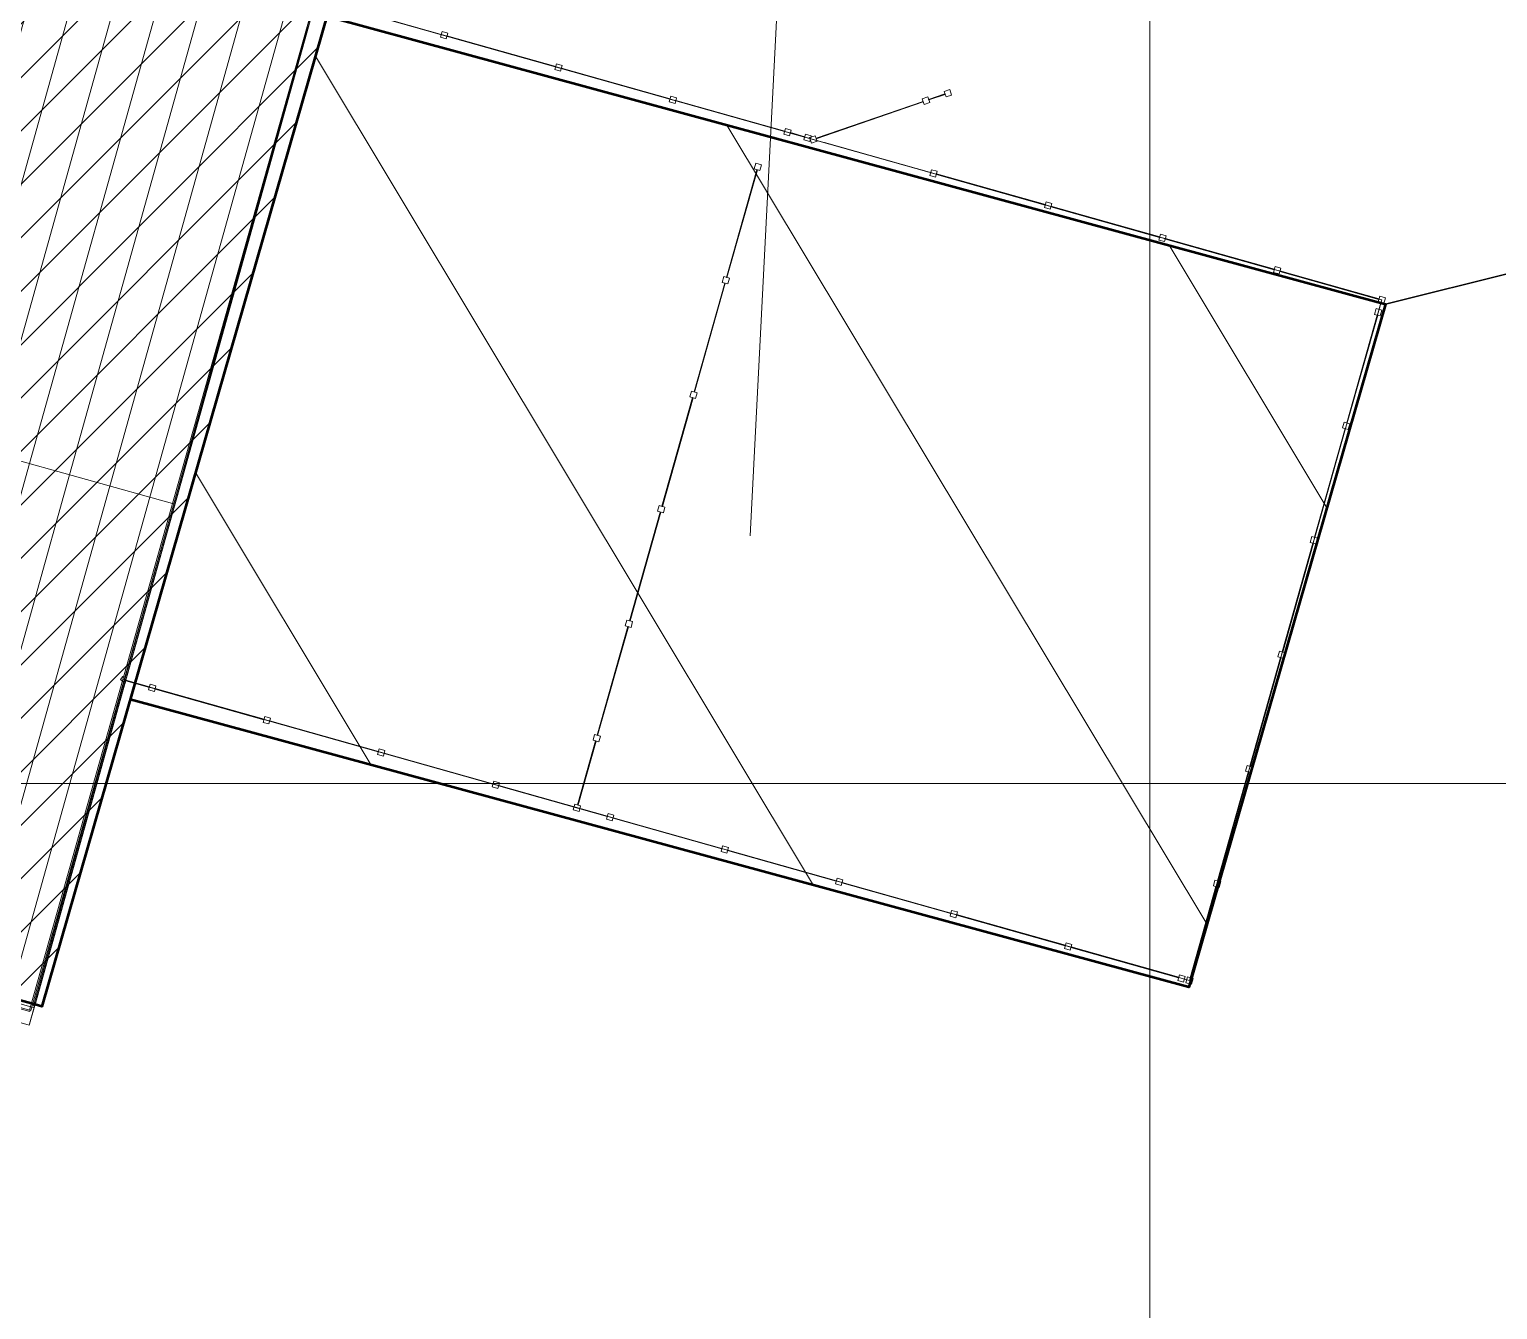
# Model space of a CAD drawing. Header units: metres. Extents: x -207 to 246, y -187 to 169.
# Drawn here: x -9.68 to 2.66, y -135.5 to -124.74 of the extents above; entities that cross this region are included whole.
import ezdxf

# ---------------------------------------------------------------- set-up
doc = ezdxf.new("R2010")
doc.units = ezdxf.units.M
for name, color, linetype, lineweight in [('A-FLOR', 7, 'Continuous', 9), ('A-GLAZ-CWMG', 7, 'Continuous', 9), ('A-ROOF', 7, 'Continuous', 9), ('A-ROOF-PATT', 7, 'Continuous', 9), ('BORDE CAMINO', 7, 'Continuous', 35), ('C-BLDG-PADS', 7, 'Continuous', 9), ('C-TOPO', 7, 'Continuous', 9), ('edificios', 7, 'Continuous', 50), ('EQUIPOS PIS', 7, 'Continuous', 9), ('grilla', 7, 'Continuous', 9), ('I-WALL', 7, 'Continuous', 9)]:
    doc.layers.add(name, color=color, linetype=linetype, lineweight=lineweight)
doc.layers.add('PR10-ARQ-PL-001-Emplazamiento-C-1_dwg', color=7, linetype='Continuous', lineweight=9, true_color=0x767676)
doc.layers.add('TEXTO', color=5, linetype='Continuous', lineweight=9, true_color=0x0000ff)

# ---------------------------------------------------------------- blocks, each defined once
blk = doc.blocks.new('Quad Corner Mullion - 50x50 mm-2125542-PLANTA SUPERFICIES')
at = {"layer": 'A-GLAZ-CWMG'}
for p, q in [((0.025, 0.025), (-0.025, 0.025)), ((-0.025, 0.025), (-0.025, -0.025)), ((0.025, -0.025), (0.025, 0.025)), ((-0.025, -0.025), (0.025, -0.025))]:
    blk.add_line(p, q, dxfattribs=at)
blk = doc.blocks.new('Quad Corner Mullion - 50x50 mm-2128657-PLANTA SUPERFICIES')
at = {"layer": 'A-GLAZ-CWMG'}
for p, q in [((-0.025, -0.025), (-0.025, 0.025)), ((-0.025, 0.025), (0.025, 0.025)), ((0.025, 0.025), (0.025, -0.025)), ((0.025, -0.025), (-0.025, -0.025))]:
    blk.add_line(p, q, dxfattribs=at)
blk = doc.blocks.new('Circular Mullion - 5mm-2125368-PLANTA SUPERFICIES')
at = {"layer": 'A-GLAZ-CWMG'}
for p, q in [((-16.769, -121.718), (-16.77, -121.72)), ((-16.77, -121.72), (-15.856, -121.978)), ((-15.854, -121.974), (-16.769, -121.716)), ((-16.769, -121.716), (-16.769, -121.718)), ((-15.855, -121.976), (-16.769, -121.718)), ((-16.769, -121.718), (-15.855, -121.976)), ((-15.856, -121.978), (-15.855, -121.976)), ((-15.855, -121.976), (-15.854, -121.974))]:
    blk.add_line(p, q, dxfattribs=at)
blk = doc.blocks.new('Circular Mullion - 5mm-2129141-PLANTA SUPERFICIES')
at = {"layer": 'A-GLAZ-CWMG'}
for p, q in [((-3.281, -125.612), (-3.282, -125.614)), ((-3.282, -125.614), (-3.161, -125.648)), ((-3.28, -125.609), (-3.281, -125.612)), ((-3.16, -125.646), (-3.281, -125.612)), ((-3.281, -125.612), (-3.16, -125.646)), ((-3.159, -125.644), (-3.28, -125.609)), ((-3.161, -125.648), (-3.16, -125.646)), ((-3.16, -125.646), (-3.159, -125.644))]:
    blk.add_line(p, q, dxfattribs=at)
blk = doc.blocks.new('Circular Mullion - 5mm-2129087-PLANTA SUPERFICIES')
at = {"layer": 'A-GLAZ-CWMG'}
for p, q in [((0.835, -126.773), (0.834, -126.776)), ((0.834, -126.776), (1.666, -127.011)), ((1.668, -127.006), (0.835, -126.771)), ((0.835, -126.771), (0.835, -126.773)), ((1.667, -127.008), (0.835, -126.773)), ((0.835, -126.773), (1.667, -127.008)), ((1.666, -127.011), (1.667, -127.008)), ((1.667, -127.008), (1.668, -127.006))]:
    blk.add_line(p, q, dxfattribs=at)
blk = doc.blocks.new('Rectangular Mullion - 50 x 50 mm-2125370-PLANTA SUPERFICIES')
at = {"layer": 'A-GLAZ-CWMG'}
for p, q in [((0.025, 0.025), (-0.025, 0.025)), ((-0.025, 0.025), (-0.025, -0.025)), ((0.025, -0.025), (0.025, 0.025)), ((-0.025, -0.025), (0.025, -0.025))]:
    blk.add_line(p, q, dxfattribs=at)
blk = doc.blocks.new('Rectangular Mullion - 50 x 50 mm-2128652-PLANTA SUPERFICIES')
at = {"layer": 'A-GLAZ-CWMG'}
for p, q in [((-0.025, -0.025), (-0.025, 0.025)), ((-0.025, 0.025), (0.025, 0.025)), ((0.025, 0.025), (0.025, -0.025)), ((0.025, -0.025), (-0.025, -0.025))]:
    blk.add_line(p, q, dxfattribs=at)
blk = doc.blocks.new('Quad Corner Mullion - 50x50 mm-2128658-PLANTA SUPERFICIES')
at = {"layer": 'A-GLAZ-CWMG'}
for p, q in [((0.025, 0.025), (-0.025, 0.025)), ((-0.025, 0.025), (-0.025, -0.025)), ((0.025, -0.025), (0.025, 0.025)), ((-0.025, -0.025), (0.025, -0.025))]:
    blk.add_line(p, q, dxfattribs=at)
blk = doc.blocks.new('Quad Corner Mullion - 50x50 mm-2125381-PLANTA SUPERFICIES')
at = {"layer": 'A-GLAZ-CWMG'}
for p, q in [((-0.025, -0.025), (-0.025, 0.025)), ((-0.025, 0.025), (0.025, 0.025)), ((0.025, 0.025), (0.025, -0.025)), ((0.025, -0.025), (-0.025, -0.025))]:
    blk.add_line(p, q, dxfattribs=at)
blk = doc.blocks.new('Circular Mullion - 5mm-2126242-PLANTA SUPERFICIES')
at = {"layer": 'A-GLAZ-CWMG'}
for p, q in [((-17.723, -121.449), (-17.724, -121.451)), ((-17.724, -121.451), (-16.818, -121.707)), ((-17.722, -121.446), (-17.723, -121.449)), ((-16.817, -121.704), (-17.723, -121.449)), ((-17.723, -121.449), (-16.817, -121.704)), ((-16.817, -121.702), (-17.722, -121.446)), ((-16.818, -121.707), (-16.817, -121.704)), ((-16.817, -121.704), (-16.817, -121.702))]:
    blk.add_line(p, q, dxfattribs=at)
blk = doc.blocks.new('Circular Mullion - 5mm-2128708-PLANTA SUPERFICIES')
at = {"layer": 'A-GLAZ-CWMG'}
for p, q in [((0.296, -131.947), (0.08, -132.715)), ((0.082, -132.715), (0.299, -131.948)), ((0.299, -131.948), (0.082, -132.715)), ((0.085, -132.716), (0.301, -131.949)), ((0.299, -131.948), (0.296, -131.947)), ((0.301, -131.949), (0.299, -131.948)), ((0.08, -132.715), (0.082, -132.715)), ((0.082, -132.715), (0.085, -132.716))]:
    blk.add_line(p, q, dxfattribs=at)
blk = doc.blocks.new('Quad Corner Mullion - 50x50 mm-2128361-PLANTA SUPERFICIES')
at = {"layer": 'A-GLAZ-CWMG'}
for p, q in [((0.016, 0.025), (-0.016, 0.025)), ((-0.016, 0.025), (-0.016, -0.025)), ((0.029, -0.004), (0.016, 0.025)), ((-0.016, -0.025), (0.029, -0.004))]:
    blk.add_line(p, q, dxfattribs=at)
blk = doc.blocks.new('Quad Corner Mullion - 50x50 mm-2128713-PLANTA SUPERFICIES')
at = {"layer": 'A-GLAZ-CWMG'}
for p, q in [((-0.016, -0.025), (-0.016, 0.025)), ((-0.016, 0.025), (0.016, 0.025)), ((0.016, 0.025), (0.029, -0.004)), ((0.029, -0.004), (-0.016, -0.025))]:
    blk.add_line(p, q, dxfattribs=at)
blk = doc.blocks.new('Circular Mullion - 5mm-2128360-PLANTA SUPERFICIES')
at = {"layer": 'A-GLAZ-CWMG'}
for p, q in [((-8.867, -130.215), (-8.868, -130.218)), ((-8.868, -130.218), (-8.67, -130.274)), ((-8.669, -130.269), (-8.867, -130.213)), ((-8.867, -130.213), (-8.867, -130.215)), ((-8.867, -130.215), (-8.669, -130.271)), ((-8.669, -130.271), (-8.867, -130.215)), ((-8.67, -130.274), (-8.669, -130.271)), ((-8.669, -130.271), (-8.669, -130.269))]:
    blk.add_line(p, q, dxfattribs=at)
blk = doc.blocks.new('Circular Mullion - 5mm-2128597-PLANTA SUPERFICIES')
at = {"layer": 'A-GLAZ-CWMG'}
for p, q in [((-4.919, -130.724), (-5.07, -131.261)), ((-5.068, -131.262), (-4.916, -130.725)), ((-4.916, -130.725), (-5.068, -131.262)), ((-5.065, -131.262), (-4.914, -130.726)), ((-4.916, -130.725), (-4.919, -130.724)), ((-4.914, -130.726), (-4.916, -130.725)), ((-5.07, -131.261), (-5.068, -131.262)), ((-5.068, -131.262), (-5.065, -131.262))]:
    blk.add_line(p, q, dxfattribs=at)
blk = doc.blocks.new('Circular Mullion - 5mm-2129408-PLANTA SUPERFICIES')
at = {"layer": 'A-GLAZ-CWMG'}
for p, q in [((-1.982, -125.283), (-2.119, -125.331)), ((-1.981, -125.286), (-2.118, -125.333)), ((-2.118, -125.333), (-1.981, -125.286)), ((-1.981, -125.286), (-1.982, -125.283)), ((-1.98, -125.288), (-1.981, -125.286)), ((-2.119, -125.331), (-2.118, -125.333)), ((-2.118, -125.333), (-2.117, -125.335)), ((-2.117, -125.335), (-1.98, -125.288))]:
    blk.add_line(p, q, dxfattribs=at)
blk = doc.blocks.new('YADRAN_LASQUEMAS_ARQ_MO_007_AREA SALA y TRANSF ELECT_rvt-1-PLANTA SUPERFICIES')
at = {"layer": 'A-ROOF-PATT', "true_color": 0x008040}
h = blk.add_hatch(dxfattribs=at)
h.set_pattern_fill('FP_67', color=116, style=0, pattern_type=2)
h.set_pattern_definition([(74.381, (2.391, -13.727), (-0.3370757, 0.0942337), [])])
h.paths.add_polyline_path([(-8.455, -128.734), (-7.334, -124.723), (-25.711, -119.586), (-26.832, -123.596), (-11.312, -127.935)])
h = blk.add_hatch(dxfattribs=at)
h.set_pattern_fill('FP_68', color=116, style=0, pattern_type=2)
h.set_pattern_definition([(74.381, (1.707, -16.171), (-0.3370757, 0.0942337), [])])
h.paths.add_polyline_path([(-9.56, -132.686), (-8.455, -128.734), (-26.832, -123.596), (-27.937, -127.548), (-11.312, -132.196)])
at = {"layer": 'A-FLOR'}
for p, q in [((-7.266, -124.487), (1.691, -127.015)), ((1.691, -127.015), (-7.266, -124.487)), ((1.691, -127.015), (0.075, -132.739)), ((0.075, -132.739), (1.691, -127.015)), ((-9.677, -132.986), (-27.833, -127.911)), ((-27.833, -127.911), (-9.677, -132.986)), ((-8.893, -130.208), (-9.677, -132.986)), ((-9.677, -132.986), (-8.893, -130.208)), ((0.075, -132.739), (-8.893, -130.208)), ((-8.893, -130.208), (0.075, -132.739))]:
    blk.add_line(p, q, dxfattribs=at)
at = {"layer": 'A-ROOF'}
for p, q in [((-26.832, -123.596), (-8.455, -128.734)), ((-26.823, -123.599), (-8.455, -128.734)), ((-7.279, -124.527), (-7.347, -124.771)), ((-7.334, -124.723), (-8.455, -128.734)), ((-8.455, -128.734), (-7.347, -124.771)), ((-28.016, -127.829), (-9.638, -132.967)), ((-28.056, -127.974), (-9.679, -133.112)), ((-8.455, -128.734), (-9.56, -132.686)), ((-9.546, -132.639), (-8.455, -128.734)), ((-9.679, -133.112), (-9.56, -132.686)), ((-9.546, -132.639), (-9.638, -132.967)), ((-9.679, -133.112), (-9.638, -132.967))]:
    blk.add_line(p, q, dxfattribs=at)
at = {"layer": 'I-WALL'}
for p, q in [((-7.253, -124.4), (-9.644, -132.95)), ((-9.634, -132.952), (-7.244, -124.402)), ((-9.677, -132.986), (-7.265, -124.441)), ((-7.265, -124.441), (-9.677, -132.986)), ((-9.667, -132.989), (-7.255, -124.443)), ((-7.255, -124.443), (-9.667, -132.989)), ((-8.464, -128.731), (-7.308, -124.595)), ((-7.298, -124.598), (-8.455, -128.734)), ((-9.562, -132.657), (-8.464, -128.731)), ((-8.455, -128.734), (-9.552, -132.66)), ((-8.455, -128.734), (-8.464, -128.731)), ((-20.338, -130.016), (-9.674, -132.997)), ((-9.674, -132.997), (-20.338, -130.016)), ((-20.335, -130.007), (-9.677, -132.986)), ((-9.677, -132.986), (-20.335, -130.007)), ((-9.562, -132.657), (-9.644, -132.95)), ((-9.634, -132.952), (-9.552, -132.66)), ((-9.672, -132.988), (-9.674, -132.997)), ((-9.672, -132.988), (-9.674, -132.997)), ((-9.667, -132.989), (-9.672, -132.988)), ((-9.672, -132.988), (-9.667, -132.989)), ((-9.644, -132.95), (-9.634, -132.952)), ((-9.634, -132.952), (-9.644, -132.95))]:
    blk.add_line(p, q, dxfattribs=at)
at = {"layer": 'A-GLAZ-CWMG', "lineweight": 9}
for name, p, rotation in [('Quad Corner Mullion - 50x50 mm-2128658-PLANTA SUPERFICIES', (-6.192, -124.79), 164.2385916779616), ('Quad Corner Mullion - 50x50 mm-2125381-PLANTA SUPERFICIES', (-6.192, -124.79), 164.2385916779616), ('Circular Mullion - 5mm-2125368-PLANTA SUPERFICIES', (-58.686, -16.102), 34.76140832203814), ('Circular Mullion - 5mm-2125368-PLANTA SUPERFICIES', (-58.686, -16.102), 34.76140832203814), ('Circular Mullion - 5mm-2125368-PLANTA SUPERFICIES', (-58.686, -16.102), 34.76140832203814), ('Circular Mullion - 5mm-2125368-PLANTA SUPERFICIES', (-58.686, -16.102), 34.76140832203814), ('Circular Mullion - 5mm-2125368-PLANTA SUPERFICIES', (-58.686, -16.102), 34.76140832203814), ('Quad Corner Mullion - 50x50 mm-2128658-PLANTA SUPERFICIES', (-3.087, -125.667), 198.9999999999997), ('Quad Corner Mullion - 50x50 mm-2125381-PLANTA SUPERFICIES', (-3.087, -125.667), 198.9999999999997), ('Quad Corner Mullion - 50x50 mm-2128658-PLANTA SUPERFICIES', (-3.554, -125.897), 74.2385916779613), ('Quad Corner Mullion - 50x50 mm-2125381-PLANTA SUPERFICIES', (-3.554, -125.897), 74.2385916779613), ('Circular Mullion - 5mm-2126242-PLANTA SUPERFICIES', (117.888, -143.645), 269.9999999999996), ('Circular Mullion - 5mm-2126242-PLANTA SUPERFICIES', (117.888, -143.645), 269.9999999999996), ('Circular Mullion - 5mm-2126242-PLANTA SUPERFICIES', (117.888, -143.645), 269.9999999999996), ('Circular Mullion - 5mm-2126242-PLANTA SUPERFICIES', (117.888, -143.645), 269.9999999999996), ('Circular Mullion - 5mm-2126242-PLANTA SUPERFICIES', (117.888, -143.645), 269.9999999999996), ('Quad Corner Mullion - 50x50 mm-2128658-PLANTA SUPERFICIES', (-2.077, -125.952), 164.2385916779616), ('Quad Corner Mullion - 50x50 mm-2125381-PLANTA SUPERFICIES', (-2.077, -125.952), 164.2385916779616), ('Circular Mullion - 5mm-2125368-PLANTA SUPERFICIES', (117.888, -143.645), 269.9999999999994), ('Circular Mullion - 5mm-2125368-PLANTA SUPERFICIES', (117.888, -143.645), 269.9999999999994), ('Circular Mullion - 5mm-2125368-PLANTA SUPERFICIES', (117.888, -143.645), 269.9999999999994), ('Circular Mullion - 5mm-2125368-PLANTA SUPERFICIES', (117.888, -143.645), 269.9999999999994), ('Circular Mullion - 5mm-2125368-PLANTA SUPERFICIES', (117.888, -143.645), 269.9999999999994), ('Quad Corner Mullion - 50x50 mm-2128658-PLANTA SUPERFICIES', (1.661, -127.12), 74.23859167796151), ('Quad Corner Mullion - 50x50 mm-2125381-PLANTA SUPERFICIES', (1.661, -127.12), 74.23859167796151), ('Circular Mullion - 5mm-2126242-PLANTA SUPERFICIES', (123.103, -144.867), 269.9999999999998), ('Circular Mullion - 5mm-2126242-PLANTA SUPERFICIES', (123.103, -144.867), 269.9999999999998), ('Circular Mullion - 5mm-2126242-PLANTA SUPERFICIES', (123.103, -144.867), 269.9999999999998), ('Circular Mullion - 5mm-2126242-PLANTA SUPERFICIES', (123.103, -144.867), 269.9999999999998), ('Circular Mullion - 5mm-2126242-PLANTA SUPERFICIES', (123.103, -144.867), 269.9999999999998), ('Circular Mullion - 5mm-2125368-PLANTA SUPERFICIES', (117.617, -144.607), 269.9999999999994), ('Circular Mullion - 5mm-2125368-PLANTA SUPERFICIES', (117.617, -144.607), 269.9999999999994), ('Circular Mullion - 5mm-2125368-PLANTA SUPERFICIES', (117.617, -144.607), 269.9999999999994), ('Circular Mullion - 5mm-2125368-PLANTA SUPERFICIES', (117.617, -144.607), 269.9999999999994), ('Circular Mullion - 5mm-2125368-PLANTA SUPERFICIES', (117.617, -144.607), 269.9999999999994), ('Circular Mullion - 5mm-2125368-PLANTA SUPERFICIES', (123.103, -144.867), 269.9999999999996), ('Circular Mullion - 5mm-2125368-PLANTA SUPERFICIES', (123.103, -144.867), 269.9999999999996), ('Circular Mullion - 5mm-2125368-PLANTA SUPERFICIES', (123.103, -144.867), 269.9999999999996), ('Circular Mullion - 5mm-2125368-PLANTA SUPERFICIES', (123.103, -144.867), 269.9999999999996), ('Circular Mullion - 5mm-2125368-PLANTA SUPERFICIES', (123.103, -144.867), 269.9999999999996), ('Circular Mullion - 5mm-2125368-PLANTA SUPERFICIES', (117.345, -145.569), 269.9999999999994), ('Circular Mullion - 5mm-2125368-PLANTA SUPERFICIES', (117.345, -145.569), 269.9999999999993), ('Circular Mullion - 5mm-2125368-PLANTA SUPERFICIES', (117.345, -145.569), 269.9999999999994), ('Circular Mullion - 5mm-2125368-PLANTA SUPERFICIES', (117.345, -145.569), 269.9999999999994), ('Circular Mullion - 5mm-2125368-PLANTA SUPERFICIES', (117.345, -145.569), 269.9999999999994), ('Circular Mullion - 5mm-2125368-PLANTA SUPERFICIES', (122.832, -145.83), 269.9999999999996), ('Circular Mullion - 5mm-2125368-PLANTA SUPERFICIES', (122.832, -145.83), 269.9999999999996), ('Circular Mullion - 5mm-2125368-PLANTA SUPERFICIES', (122.832, -145.83), 269.9999999999996), ('Circular Mullion - 5mm-2125368-PLANTA SUPERFICIES', (122.832, -145.83), 269.9999999999996), ('Circular Mullion - 5mm-2125368-PLANTA SUPERFICIES', (122.832, -145.83), 269.9999999999996), ('Circular Mullion - 5mm-2125368-PLANTA SUPERFICIES', (117.073, -146.532), 269.9999999999994), ('Circular Mullion - 5mm-2125368-PLANTA SUPERFICIES', (117.073, -146.532), 269.9999999999994), ('Circular Mullion - 5mm-2125368-PLANTA SUPERFICIES', (117.073, -146.532), 269.9999999999994), ('Circular Mullion - 5mm-2125368-PLANTA SUPERFICIES', (117.073, -146.532), 269.9999999999994), ('Circular Mullion - 5mm-2125368-PLANTA SUPERFICIES', (117.073, -146.532), 269.9999999999994), ('Circular Mullion - 5mm-2125368-PLANTA SUPERFICIES', (122.56, -146.792), 269.9999999999996), ('Circular Mullion - 5mm-2125368-PLANTA SUPERFICIES', (122.56, -146.792), 269.9999999999996), ('Circular Mullion - 5mm-2125368-PLANTA SUPERFICIES', (122.56, -146.792), 269.9999999999996), ('Circular Mullion - 5mm-2125368-PLANTA SUPERFICIES', (122.56, -146.792), 269.9999999999996), ('Circular Mullion - 5mm-2125368-PLANTA SUPERFICIES', (122.56, -146.792), 269.9999999999996), ('Circular Mullion - 5mm-2125368-PLANTA SUPERFICIES', (-24.476, -252.261), 180), ('Circular Mullion - 5mm-2125368-PLANTA SUPERFICIES', (-24.476, -252.261), 180), ('Circular Mullion - 5mm-2125368-PLANTA SUPERFICIES', (-24.476, -252.261), 180), ('Circular Mullion - 5mm-2125368-PLANTA SUPERFICIES', (-24.476, -252.261), 180), ('Circular Mullion - 5mm-2125368-PLANTA SUPERFICIES', (-24.476, -252.261), 180), ('Circular Mullion - 5mm-2125368-PLANTA SUPERFICIES', (-23.514, -252.532), 180), ('Circular Mullion - 5mm-2125368-PLANTA SUPERFICIES', (-23.514, -252.532), 180), ('Circular Mullion - 5mm-2125368-PLANTA SUPERFICIES', (-23.514, -252.532), 180), ('Circular Mullion - 5mm-2125368-PLANTA SUPERFICIES', (-23.514, -252.532), 180), ('Circular Mullion - 5mm-2125368-PLANTA SUPERFICIES', (-23.514, -252.532), 180), ('Circular Mullion - 5mm-2125368-PLANTA SUPERFICIES', (-22.551, -252.804), 180), ('Circular Mullion - 5mm-2125368-PLANTA SUPERFICIES', (-22.551, -252.804), 180), ('Circular Mullion - 5mm-2125368-PLANTA SUPERFICIES', (-22.551, -252.804), 180), ('Circular Mullion - 5mm-2125368-PLANTA SUPERFICIES', (-22.551, -252.804), 180), ('Circular Mullion - 5mm-2125368-PLANTA SUPERFICIES', (-22.551, -252.804), 180), ('Circular Mullion - 5mm-2125368-PLANTA SUPERFICIES', (122.288, -147.755), 269.9999999999996), ('Circular Mullion - 5mm-2125368-PLANTA SUPERFICIES', (122.288, -147.755), 269.9999999999996), ('Circular Mullion - 5mm-2125368-PLANTA SUPERFICIES', (122.288, -147.755), 269.9999999999996), ('Circular Mullion - 5mm-2125368-PLANTA SUPERFICIES', (122.288, -147.755), 269.9999999999996), ('Circular Mullion - 5mm-2125368-PLANTA SUPERFICIES', (122.288, -147.755), 269.9999999999996), ('Circular Mullion - 5mm-2125368-PLANTA SUPERFICIES', (-21.589, -253.076), 180), ('Circular Mullion - 5mm-2125368-PLANTA SUPERFICIES', (-21.589, -253.076), 180), ('Circular Mullion - 5mm-2125368-PLANTA SUPERFICIES', (-21.589, -253.076), 180), ('Circular Mullion - 5mm-2125368-PLANTA SUPERFICIES', (-21.589, -253.076), 180), ('Circular Mullion - 5mm-2125368-PLANTA SUPERFICIES', (-21.589, -253.076), 180), ('Circular Mullion - 5mm-2125368-PLANTA SUPERFICIES', (-20.626, -253.347), 180), ('Circular Mullion - 5mm-2125368-PLANTA SUPERFICIES', (-20.626, -253.347), 180), ('Circular Mullion - 5mm-2125368-PLANTA SUPERFICIES', (-20.626, -253.347), 180), ('Circular Mullion - 5mm-2125368-PLANTA SUPERFICIES', (-20.626, -253.347), 180), ('Circular Mullion - 5mm-2125368-PLANTA SUPERFICIES', (-20.626, -253.347), 180), ('Circular Mullion - 5mm-2125368-PLANTA SUPERFICIES', (-19.664, -253.619), 180), ('Circular Mullion - 5mm-2125368-PLANTA SUPERFICIES', (-19.664, -253.619), 180), ('Circular Mullion - 5mm-2125368-PLANTA SUPERFICIES', (-19.664, -253.619), 180), ('Circular Mullion - 5mm-2125368-PLANTA SUPERFICIES', (-19.664, -253.619), 180), ('Circular Mullion - 5mm-2125368-PLANTA SUPERFICIES', (-19.664, -253.619), 180), ('Circular Mullion - 5mm-2125368-PLANTA SUPERFICIES', (-18.702, -253.891), 180), ('Circular Mullion - 5mm-2125368-PLANTA SUPERFICIES', (-18.702, -253.891), 180), ('Circular Mullion - 5mm-2125368-PLANTA SUPERFICIES', (-18.702, -253.891), 180), ('Circular Mullion - 5mm-2125368-PLANTA SUPERFICIES', (-18.702, -253.891), 180), ('Circular Mullion - 5mm-2125368-PLANTA SUPERFICIES', (-18.702, -253.891), 180), ('Circular Mullion - 5mm-2125368-PLANTA SUPERFICIES', (-17.739, -254.162), 180), ('Circular Mullion - 5mm-2125368-PLANTA SUPERFICIES', (-17.739, -254.162), 180), ('Circular Mullion - 5mm-2125368-PLANTA SUPERFICIES', (-17.739, -254.162), 180), ('Circular Mullion - 5mm-2125368-PLANTA SUPERFICIES', (-17.739, -254.162), 180), ('Circular Mullion - 5mm-2125368-PLANTA SUPERFICIES', (-17.739, -254.162), 180), ('Circular Mullion - 5mm-2126242-PLANTA SUPERFICIES', (-17.739, -254.162), 180), ('Circular Mullion - 5mm-2126242-PLANTA SUPERFICIES', (-17.739, -254.162), 180), ('Circular Mullion - 5mm-2126242-PLANTA SUPERFICIES', (-17.739, -254.162), 180), ('Circular Mullion - 5mm-2126242-PLANTA SUPERFICIES', (-17.739, -254.162), 180), ('Circular Mullion - 5mm-2126242-PLANTA SUPERFICIES', (-17.739, -254.162), 180), ('Quad Corner Mullion - 50x50 mm-2128658-PLANTA SUPERFICIES', (0.008, -132.72), 344.2385916779619), ('Quad Corner Mullion - 50x50 mm-2125381-PLANTA SUPERFICIES', (0.008, -132.72), 344.2385916779619)]:
    blk.add_blockref(name, p, dxfattribs=dict(at, rotation=rotation))
for name, p in [('Circular Mullion - 5mm-2125368-PLANTA SUPERFICIES', (10.601, -3.079)), ('Circular Mullion - 5mm-2125368-PLANTA SUPERFICIES', (10.601, -3.079)), ('Circular Mullion - 5mm-2125368-PLANTA SUPERFICIES', (10.601, -3.079)), ('Circular Mullion - 5mm-2125368-PLANTA SUPERFICIES', (10.601, -3.079)), ('Circular Mullion - 5mm-2125368-PLANTA SUPERFICIES', (10.601, -3.079)), ('Circular Mullion - 5mm-2125368-PLANTA SUPERFICIES', (11.563, -3.351)), ('Circular Mullion - 5mm-2125368-PLANTA SUPERFICIES', (11.563, -3.351)), ('Circular Mullion - 5mm-2125368-PLANTA SUPERFICIES', (11.563, -3.351)), ('Circular Mullion - 5mm-2125368-PLANTA SUPERFICIES', (11.563, -3.351)), ('Circular Mullion - 5mm-2125368-PLANTA SUPERFICIES', (11.563, -3.351)), ('Circular Mullion - 5mm-2129408-PLANTA SUPERFICIES', (0, 0)), ('Circular Mullion - 5mm-2129408-PLANTA SUPERFICIES', (0, 0)), ('Circular Mullion - 5mm-2129408-PLANTA SUPERFICIES', (0, 0)), ('Circular Mullion - 5mm-2129408-PLANTA SUPERFICIES', (0, 0)), ('Circular Mullion - 5mm-2129408-PLANTA SUPERFICIES', (0, 0)), ('Circular Mullion - 5mm-2125368-PLANTA SUPERFICIES', (12.526, -3.622)), ('Circular Mullion - 5mm-2125368-PLANTA SUPERFICIES', (12.526, -3.622)), ('Circular Mullion - 5mm-2125368-PLANTA SUPERFICIES', (12.526, -3.622)), ('Circular Mullion - 5mm-2125368-PLANTA SUPERFICIES', (12.526, -3.622)), ('Circular Mullion - 5mm-2125368-PLANTA SUPERFICIES', (12.526, -3.622)), ('Circular Mullion - 5mm-2129141-PLANTA SUPERFICIES', (0, 0)), ('Circular Mullion - 5mm-2129141-PLANTA SUPERFICIES', (0, 0)), ('Circular Mullion - 5mm-2129141-PLANTA SUPERFICIES', (0, 0)), ('Circular Mullion - 5mm-2129141-PLANTA SUPERFICIES', (0, 0)), ('Circular Mullion - 5mm-2129141-PLANTA SUPERFICIES', (0, 0)), ('Circular Mullion - 5mm-2125368-PLANTA SUPERFICIES', (14.717, -4.241)), ('Circular Mullion - 5mm-2125368-PLANTA SUPERFICIES', (14.717, -4.241)), ('Circular Mullion - 5mm-2125368-PLANTA SUPERFICIES', (14.717, -4.241)), ('Circular Mullion - 5mm-2125368-PLANTA SUPERFICIES', (14.717, -4.241)), ('Circular Mullion - 5mm-2125368-PLANTA SUPERFICIES', (14.717, -4.241)), ('Circular Mullion - 5mm-2125368-PLANTA SUPERFICIES', (15.679, -4.512)), ('Circular Mullion - 5mm-2125368-PLANTA SUPERFICIES', (15.679, -4.512)), ('Circular Mullion - 5mm-2125368-PLANTA SUPERFICIES', (15.679, -4.512)), ('Circular Mullion - 5mm-2125368-PLANTA SUPERFICIES', (15.679, -4.512)), ('Circular Mullion - 5mm-2125368-PLANTA SUPERFICIES', (15.679, -4.512)), ('Circular Mullion - 5mm-2125368-PLANTA SUPERFICIES', (16.642, -4.784)), ('Circular Mullion - 5mm-2125368-PLANTA SUPERFICIES', (16.642, -4.784)), ('Circular Mullion - 5mm-2125368-PLANTA SUPERFICIES', (16.642, -4.784)), ('Circular Mullion - 5mm-2125368-PLANTA SUPERFICIES', (16.642, -4.784)), ('Circular Mullion - 5mm-2125368-PLANTA SUPERFICIES', (16.642, -4.784)), ('Circular Mullion - 5mm-2129087-PLANTA SUPERFICIES', (0, 0)), ('Circular Mullion - 5mm-2129087-PLANTA SUPERFICIES', (0, 0)), ('Circular Mullion - 5mm-2129087-PLANTA SUPERFICIES', (0, 0)), ('Circular Mullion - 5mm-2129087-PLANTA SUPERFICIES', (0, 0)), ('Circular Mullion - 5mm-2129087-PLANTA SUPERFICIES', (0, 0)), ('Circular Mullion - 5mm-2128360-PLANTA SUPERFICIES', (0, 0)), ('Circular Mullion - 5mm-2128360-PLANTA SUPERFICIES', (0, 0)), ('Circular Mullion - 5mm-2128360-PLANTA SUPERFICIES', (0, 0)), ('Circular Mullion - 5mm-2128360-PLANTA SUPERFICIES', (0, 0)), ('Circular Mullion - 5mm-2128360-PLANTA SUPERFICIES', (0, 0)), ('Circular Mullion - 5mm-2128597-PLANTA SUPERFICIES', (0, 0)), ('Circular Mullion - 5mm-2128597-PLANTA SUPERFICIES', (0, 0)), ('Circular Mullion - 5mm-2128597-PLANTA SUPERFICIES', (0, 0)), ('Circular Mullion - 5mm-2128597-PLANTA SUPERFICIES', (0, 0)), ('Circular Mullion - 5mm-2128597-PLANTA SUPERFICIES', (0, 0)), ('Circular Mullion - 5mm-2128708-PLANTA SUPERFICIES', (0, 0)), ('Circular Mullion - 5mm-2128708-PLANTA SUPERFICIES', (0, 0)), ('Circular Mullion - 5mm-2128708-PLANTA SUPERFICIES', (0, 0)), ('Circular Mullion - 5mm-2128708-PLANTA SUPERFICIES', (0, 0)), ('Circular Mullion - 5mm-2128708-PLANTA SUPERFICIES', (0, 0))]:
    blk.add_blockref(name, p, dxfattribs=at)
at = {"layer": 'A-GLAZ-CWMG', "lineweight": 9, "extrusion": (0, 0, -1)}
for name, p, rotation in [('Rectangular Mullion - 50 x 50 mm-2125370-PLANTA SUPERFICIES', (5.23, -125.062), 195.7614083220384), ('Rectangular Mullion - 50 x 50 mm-2128652-PLANTA SUPERFICIES', (5.23, -125.062), 195.7614083220384), ('Quad Corner Mullion - 50x50 mm-2125542-PLANTA SUPERFICIES', (1.957, -125.278), 161.0000000000003), ('Quad Corner Mullion - 50x50 mm-2128657-PLANTA SUPERFICIES', (1.957, -125.278), 161.0000000000003), ('Rectangular Mullion - 50 x 50 mm-2125370-PLANTA SUPERFICIES', (4.268, -125.333), 195.7614083220384), ('Rectangular Mullion - 50 x 50 mm-2128652-PLANTA SUPERFICIES', (4.268, -125.333), 195.7614083220384), ('Rectangular Mullion - 50 x 50 mm-2125370-PLANTA SUPERFICIES', (2.141, -125.341), 161.0000000000003), ('Rectangular Mullion - 50 x 50 mm-2128652-PLANTA SUPERFICIES', (2.141, -125.341), 161.0000000000003), ('Rectangular Mullion - 50 x 50 mm-2125370-PLANTA SUPERFICIES', (3.305, -125.605), 195.7614083220384), ('Rectangular Mullion - 50 x 50 mm-2128652-PLANTA SUPERFICIES', (3.305, -125.605), 195.7614083220384), ('Quad Corner Mullion - 50x50 mm-2125542-PLANTA SUPERFICIES', (3.136, -125.653), 195.7614083220384), ('Quad Corner Mullion - 50x50 mm-2128657-PLANTA SUPERFICIES', (3.136, -125.653), 195.7614083220384), ('Rectangular Mullion - 50 x 50 mm-2125370-PLANTA SUPERFICIES', (1.114, -126.223), 195.7614083220384), ('Rectangular Mullion - 50 x 50 mm-2128652-PLANTA SUPERFICIES', (1.114, -126.223), 195.7614083220384), ('Rectangular Mullion - 50 x 50 mm-2125370-PLANTA SUPERFICIES', (0.152, -126.495), 195.7614083220384), ('Rectangular Mullion - 50 x 50 mm-2128652-PLANTA SUPERFICIES', (0.152, -126.495), 195.7614083220384), ('Rectangular Mullion - 50 x 50 mm-2125370-PLANTA SUPERFICIES', (-0.811, -126.767), 195.7614083220384), ('Rectangular Mullion - 50 x 50 mm-2128652-PLANTA SUPERFICIES', (-0.811, -126.767), 195.7614083220384), ('Rectangular Mullion - 50 x 50 mm-2125370-PLANTA SUPERFICIES', (3.823, -126.851), 285.7614083220387), ('Rectangular Mullion - 50 x 50 mm-2128652-PLANTA SUPERFICIES', (3.823, -126.851), 285.7614083220387), ('Quad Corner Mullion - 50x50 mm-2125542-PLANTA SUPERFICIES', (-1.691, -127.015), 195.7614083220384), ('Quad Corner Mullion - 50x50 mm-2128657-PLANTA SUPERFICIES', (-1.691, -127.015), 195.7614083220384), ('Rectangular Mullion - 50 x 50 mm-2125370-PLANTA SUPERFICIES', (4.095, -127.814), 285.7614083220387), ('Rectangular Mullion - 50 x 50 mm-2128652-PLANTA SUPERFICIES', (4.095, -127.814), 285.7614083220387), ('Rectangular Mullion - 50 x 50 mm-2125370-PLANTA SUPERFICIES', (-1.392, -128.074), 285.7614083220385), ('Rectangular Mullion - 50 x 50 mm-2128652-PLANTA SUPERFICIES', (-1.392, -128.074), 285.7614083220385), ('Rectangular Mullion - 50 x 50 mm-2125370-PLANTA SUPERFICIES', (4.366, -128.776), 285.7614083220387), ('Rectangular Mullion - 50 x 50 mm-2128652-PLANTA SUPERFICIES', (4.366, -128.776), 285.7614083220387), ('Rectangular Mullion - 50 x 50 mm-2125370-PLANTA SUPERFICIES', (-1.12, -129.037), 285.7614083220385), ('Rectangular Mullion - 50 x 50 mm-2128652-PLANTA SUPERFICIES', (-1.12, -129.037), 285.7614083220385), ('Rectangular Mullion - 50 x 50 mm-2125370-PLANTA SUPERFICIES', (4.638, -129.738), 285.7614083220387), ('Rectangular Mullion - 50 x 50 mm-2128652-PLANTA SUPERFICIES', (4.638, -129.738), 285.7614083220387), ('Rectangular Mullion - 50 x 50 mm-2125370-PLANTA SUPERFICIES', (-0.849, -129.999), 285.7614083220385), ('Rectangular Mullion - 50 x 50 mm-2128652-PLANTA SUPERFICIES', (-0.849, -129.999), 285.7614083220385), ('Quad Corner Mullion - 50x50 mm-2128361-PLANTA SUPERFICIES', (8.883, -130.211), 15.7614083220381), ('Quad Corner Mullion - 50x50 mm-2128713-PLANTA SUPERFICIES', (8.883, -130.211), 15.7614083220381), ('Rectangular Mullion - 50 x 50 mm-2125370-PLANTA SUPERFICIES', (8.645, -130.278), 15.7614083220381), ('Rectangular Mullion - 50 x 50 mm-2128652-PLANTA SUPERFICIES', (8.645, -130.278), 15.7614083220381), ('Rectangular Mullion - 50 x 50 mm-2125370-PLANTA SUPERFICIES', (7.683, -130.55), 15.7614083220381), ('Rectangular Mullion - 50 x 50 mm-2128652-PLANTA SUPERFICIES', (7.683, -130.55), 15.7614083220381), ('Rectangular Mullion - 50 x 50 mm-2125370-PLANTA SUPERFICIES', (4.909, -130.701), 285.7614083220387), ('Rectangular Mullion - 50 x 50 mm-2128652-PLANTA SUPERFICIES', (4.909, -130.701), 285.7614083220387), ('Rectangular Mullion - 50 x 50 mm-2125370-PLANTA SUPERFICIES', (6.72, -130.821), 15.7614083220381), ('Rectangular Mullion - 50 x 50 mm-2128652-PLANTA SUPERFICIES', (6.72, -130.821), 15.7614083220381), ('Rectangular Mullion - 50 x 50 mm-2125370-PLANTA SUPERFICIES', (-0.577, -130.961), 285.7614083220385), ('Rectangular Mullion - 50 x 50 mm-2128652-PLANTA SUPERFICIES', (-0.577, -130.961), 285.7614083220385), ('Rectangular Mullion - 50 x 50 mm-2125370-PLANTA SUPERFICIES', (5.758, -131.093), 15.7614083220381), ('Rectangular Mullion - 50 x 50 mm-2128652-PLANTA SUPERFICIES', (5.758, -131.093), 15.7614083220381), ('Quad Corner Mullion - 50x50 mm-2125542-PLANTA SUPERFICIES', (5.075, -131.286), 285.7614083220387), ('Quad Corner Mullion - 50x50 mm-2128657-PLANTA SUPERFICIES', (5.075, -131.286), 285.7614083220387), ('Rectangular Mullion - 50 x 50 mm-2125370-PLANTA SUPERFICIES', (4.796, -131.365), 15.7614083220381), ('Rectangular Mullion - 50 x 50 mm-2128652-PLANTA SUPERFICIES', (4.796, -131.365), 15.7614083220381), ('Rectangular Mullion - 50 x 50 mm-2125370-PLANTA SUPERFICIES', (3.833, -131.636), 15.7614083220381), ('Rectangular Mullion - 50 x 50 mm-2128652-PLANTA SUPERFICIES', (3.833, -131.636), 15.7614083220381), ('Rectangular Mullion - 50 x 50 mm-2125370-PLANTA SUPERFICIES', (2.871, -131.908), 15.7614083220381), ('Rectangular Mullion - 50 x 50 mm-2128652-PLANTA SUPERFICIES', (2.871, -131.908), 15.7614083220381), ('Rectangular Mullion - 50 x 50 mm-2125370-PLANTA SUPERFICIES', (-0.306, -131.924), 285.7614083220385), ('Rectangular Mullion - 50 x 50 mm-2128652-PLANTA SUPERFICIES', (-0.306, -131.924), 285.7614083220385), ('Rectangular Mullion - 50 x 50 mm-2125370-PLANTA SUPERFICIES', (1.908, -132.179), 15.7614083220381), ('Rectangular Mullion - 50 x 50 mm-2128652-PLANTA SUPERFICIES', (1.908, -132.179), 15.7614083220381), ('Rectangular Mullion - 50 x 50 mm-2125370-PLANTA SUPERFICIES', (0.946, -132.451), 15.7614083220381), ('Rectangular Mullion - 50 x 50 mm-2128652-PLANTA SUPERFICIES', (0.946, -132.451), 15.7614083220381), ('Quad Corner Mullion - 50x50 mm-2125542-PLANTA SUPERFICIES', (-0.075, -132.739), 285.7614083220385), ('Quad Corner Mullion - 50x50 mm-2128657-PLANTA SUPERFICIES', (-0.075, -132.739), 285.7614083220385)]:
    blk.add_blockref(name, p, dxfattribs=dict(at, rotation=rotation))
blk = doc.blocks.new('PR10-ARQ-PL-001-Emplazamiento-C-1_dwg-674643-PLANTA SUPERFICIES')
at = {"lineweight": 9, "true_color": 0x0000ff}
h = blk.add_hatch(dxfattribs=at)
h.set_pattern_fill('FP_4', color=5, style=0, pattern_type=2)
h.set_pattern_definition([(45, (0, 0), (-0.2245064, 0.2245064), [])])
h.paths.add_polyline_path([(-9.575, -132.955), (-7.056, -124.209), (-25.699, -119.14), (-28.218, -127.886), (-9.582, -132.953)])
at = {"layer": 'EQUIPOS PIS'}
h = blk.add_hatch(dxfattribs=at)
h.set_pattern_fill('FP_3', color=256, style=0, pattern_type=2)
h.set_pattern_definition([(121, (-655750.258, -5498481.082), (-2.286065191, -1.3736065458), [])])
h.paths.add_polyline_path([(0.068, -132.795), (1.723, -127.051), (-7.178, -124.631), (-8.832, -130.375), (-0.258, -132.707)])
at = {"lineweight": 9}
blk.add_line((-28.045, -127.933), (-9.631, -132.94), dxfattribs=at)
at = {"lineweight": 9, "flags": 128}
blk.add_lwpolyline([(-9.631, -132.94), (-9.575, -132.955), (-7.056, -124.209), (-25.699, -119.14), (-28.218, -127.886)], dxfattribs=at)
at = {"layer": 'BORDE CAMINO', "flags": 128}
blk.add_lwpolyline([(18.83, -126.407), (14.277, -125.718), (9.432, -125.129), (1.723, -127.051)], dxfattribs=at)
at = {"layer": 'C-BLDG-PADS'}
for p, q in [((-9.679, -133.112), (-28.056, -127.974)), ((-8.869, -130.215), (-9.677, -133.106))]:
    blk.add_line(p, q, dxfattribs=at)
at = {"layer": 'C-BLDG-PADS', "flags": 128}
blk.add_lwpolyline([(-7.267, -124.487), (1.691, -127.015), (0.075, -132.739), (-8.869, -130.215)], dxfattribs=at)
at = {"layer": 'C-TOPO'}
for p, q in [((-8.869, -130.215), (-9.677, -133.106)), ((-8.869, -130.215), (-9.677, -133.106)), ((-9.677, -133.106), (-8.869, -130.215)), ((-9.677, -133.106), (-8.869, -130.215))]:
    blk.add_line(p, q, dxfattribs=at)
at = {"layer": 'C-TOPO', "flags": 128}
for points in [[(-10.799, -123.191), (-9.497, -123.545), (-7.51, -124.085), (-7.056, -124.209), (-7.146, -124.521), (-5.669, -124.938), (-5.25, -125.056), (-3.009, -125.689), (-2.993, -125.693), (-2.093, -125.947), (-2.076, -125.952), (0.404, -126.652), (0.422, -126.657), (1.691, -127.015), (1.684, -127.04), (1.717, -127.049), (1.723, -127.051), (9.432, -125.129)], [(9.432, -125.129), (1.723, -127.051), (1.717, -127.049), (1.684, -127.04), (1.253, -128.566), (0.075, -132.739), (-1.164, -132.39), (-1.547, -132.281), (-2.509, -132.01), (-7.462, -130.612), (-8.515, -130.315), (-8.869, -130.215)], [(-8.869, -130.215), (0.075, -132.739), (1.691, -127.015), (-7.267, -124.487)], [(-7.146, -124.521), (-5.669, -124.938), (-5.25, -125.056), (-3.009, -125.689), (-2.993, -125.693), (-2.093, -125.947), (-2.076, -125.952), (0.404, -126.652), (0.422, -126.657), (1.691, -127.015), (1.684, -127.04), (1.253, -128.566), (0.075, -132.739), (-1.164, -132.39), (-1.547, -132.281), (-2.509, -132.01), (-7.462, -130.612), (-8.515, -130.315), (-8.869, -130.215)], [(-8.869, -130.215), (-8.515, -130.315), (-7.462, -130.612), (-2.509, -132.01), (-1.547, -132.281), (-1.164, -132.39), (0.075, -132.739), (1.253, -128.566), (1.684, -127.04), (1.691, -127.015), (0.422, -126.657), (0.404, -126.652), (-2.076, -125.952), (-2.093, -125.947), (-2.993, -125.693), (-3.009, -125.689), (-5.25, -125.056), (-5.669, -124.938), (-7.146, -124.521)]]:
    blk.add_lwpolyline(points, dxfattribs=at)
at = {"layer": 'edificios'}
blk.add_line((-9.631, -132.94), (-28.045, -127.933), dxfattribs=at)
at = {"layer": 'edificios', "flags": 128}
for points in [[(-28.218, -127.886), (-25.699, -119.14), (-7.056, -124.209), (-9.575, -132.955), (-9.631, -132.94)], [(-7.178, -124.631), (1.723, -127.051), (0.068, -132.795), (-8.832, -130.375)]]:
    blk.add_lwpolyline(points, dxfattribs=at)
at = {"layer": 'grilla'}
for p, q in [((-0.258, 166.258), (-0.258, -186.737)), ((-16.938, -131.082), (-9.111, -131.082)), ((-9.111, -131.082), (6.061, -131.082))]:
    blk.add_line(p, q, dxfattribs=at)
at = {"layer": 'TEXTO', "flags": 128}
blk.add_lwpolyline([(20.702, -94.724), (-1.867, -94.724), (-3.619, -128.999)], dxfattribs=at)

msp = doc.modelspace()

# ---------------------------------------------------------------- linework, layer by layer
at = {"layer": 'C-BLDG-PADS'}
for p, q in [((-7.267, -124.487), (1.691, -127.015)), ((1.691, -127.015), (0.075, -132.739)), ((-8.869, -130.215), (-9.679, -133.112)), ((0.075, -132.739), (-8.869, -130.215))]:
    msp.add_line(p, q, dxfattribs=at)
at = {"layer": 'C-TOPO'}
for p, q in [((1.691, -127.015), (-7.267, -124.487)), ((-7.146, -124.521), (-5.669, -124.938)), ((-5.669, -124.938), (-7.146, -124.521)), ((-5.669, -124.938), (-7.146, -124.521)), ((-5.669, -124.938), (-5.25, -125.056)), ((-5.25, -125.056), (-5.669, -124.938)), ((-5.25, -125.056), (-5.669, -124.938)), ((-5.25, -125.056), (-3.009, -125.689)), ((-3.009, -125.689), (-5.25, -125.056)), ((-3.009, -125.689), (-5.25, -125.056)), ((9.432, -125.129), (1.723, -127.051)), ((1.723, -127.051), (9.432, -125.129)), ((-3.009, -125.689), (-2.993, -125.693)), ((-2.993, -125.693), (-3.009, -125.689)), ((-2.993, -125.693), (-3.009, -125.689)), ((-2.993, -125.693), (-2.093, -125.947)), ((-2.093, -125.947), (-2.993, -125.693)), ((-2.093, -125.947), (-2.993, -125.693)), ((-2.093, -125.947), (-2.076, -125.952)), ((-2.076, -125.952), (-2.093, -125.947)), ((-2.076, -125.952), (-2.093, -125.947)), ((-2.076, -125.952), (0.404, -126.652)), ((0.404, -126.652), (-2.076, -125.952)), ((0.404, -126.652), (-2.076, -125.952)), ((0.404, -126.652), (0.422, -126.657)), ((0.422, -126.657), (0.404, -126.652)), ((0.422, -126.657), (0.404, -126.652)), ((0.422, -126.657), (1.691, -127.015)), ((1.691, -127.015), (0.422, -126.657)), ((1.691, -127.015), (0.422, -126.657)), ((0.075, -132.739), (1.691, -127.015)), ((1.684, -127.04), (1.253, -128.566)), ((1.253, -128.566), (1.684, -127.04)), ((1.253, -128.566), (1.684, -127.04)), ((1.691, -127.015), (1.684, -127.04)), ((1.684, -127.04), (1.691, -127.015)), ((1.684, -127.04), (1.691, -127.015)), ((1.717, -127.049), (1.684, -127.04)), ((1.684, -127.04), (1.717, -127.049)), ((1.723, -127.051), (1.717, -127.049)), ((1.717, -127.049), (1.723, -127.051)), ((1.253, -128.566), (0.075, -132.739)), ((0.075, -132.739), (1.253, -128.566)), ((0.075, -132.739), (1.253, -128.566)), ((-8.869, -130.215), (-9.679, -133.112)), ((-9.679, -133.112), (-8.869, -130.215)), ((-9.679, -133.112), (-8.869, -130.215)), ((-9.679, -133.112), (-8.869, -130.215)), ((-8.515, -130.315), (-8.869, -130.215)), ((-8.869, -130.215), (-8.515, -130.315)), ((-8.869, -130.215), (-8.515, -130.315)), ((-8.869, -130.215), (0.075, -132.739)), ((-7.462, -130.612), (-8.515, -130.315)), ((-8.515, -130.315), (-7.462, -130.612)), ((-8.515, -130.315), (-7.462, -130.612)), ((-2.509, -132.01), (-7.462, -130.612)), ((-7.462, -130.612), (-2.509, -132.01)), ((-7.462, -130.612), (-2.509, -132.01)), ((-1.547, -132.281), (-2.509, -132.01)), ((-2.509, -132.01), (-1.547, -132.281)), ((-2.509, -132.01), (-1.547, -132.281)), ((-1.164, -132.39), (-1.547, -132.281)), ((-1.547, -132.281), (-1.164, -132.39)), ((-1.547, -132.281), (-1.164, -132.39)), ((0.075, -132.739), (-1.164, -132.39)), ((-1.164, -132.39), (0.075, -132.739)), ((-1.164, -132.39), (0.075, -132.739))]:
    msp.add_line(p, q, dxfattribs=at)

# ---------------------------------------------------------------- block references
at = {"lineweight": 5}
msp.add_blockref('YADRAN_LASQUEMAS_ARQ_MO_007_AREA SALA y TRANSF ELECT_rvt-1-PLANTA SUPERFICIES', (0, 0), dxfattribs=at)
at = {"layer": 'PR10-ARQ-PL-001-Emplazamiento-C-1_dwg', "color": 7}
msp.add_blockref('PR10-ARQ-PL-001-Emplazamiento-C-1_dwg-674643-PLANTA SUPERFICIES', (0, 0), dxfattribs=at)

doc.saveas('drawing.dxf')
